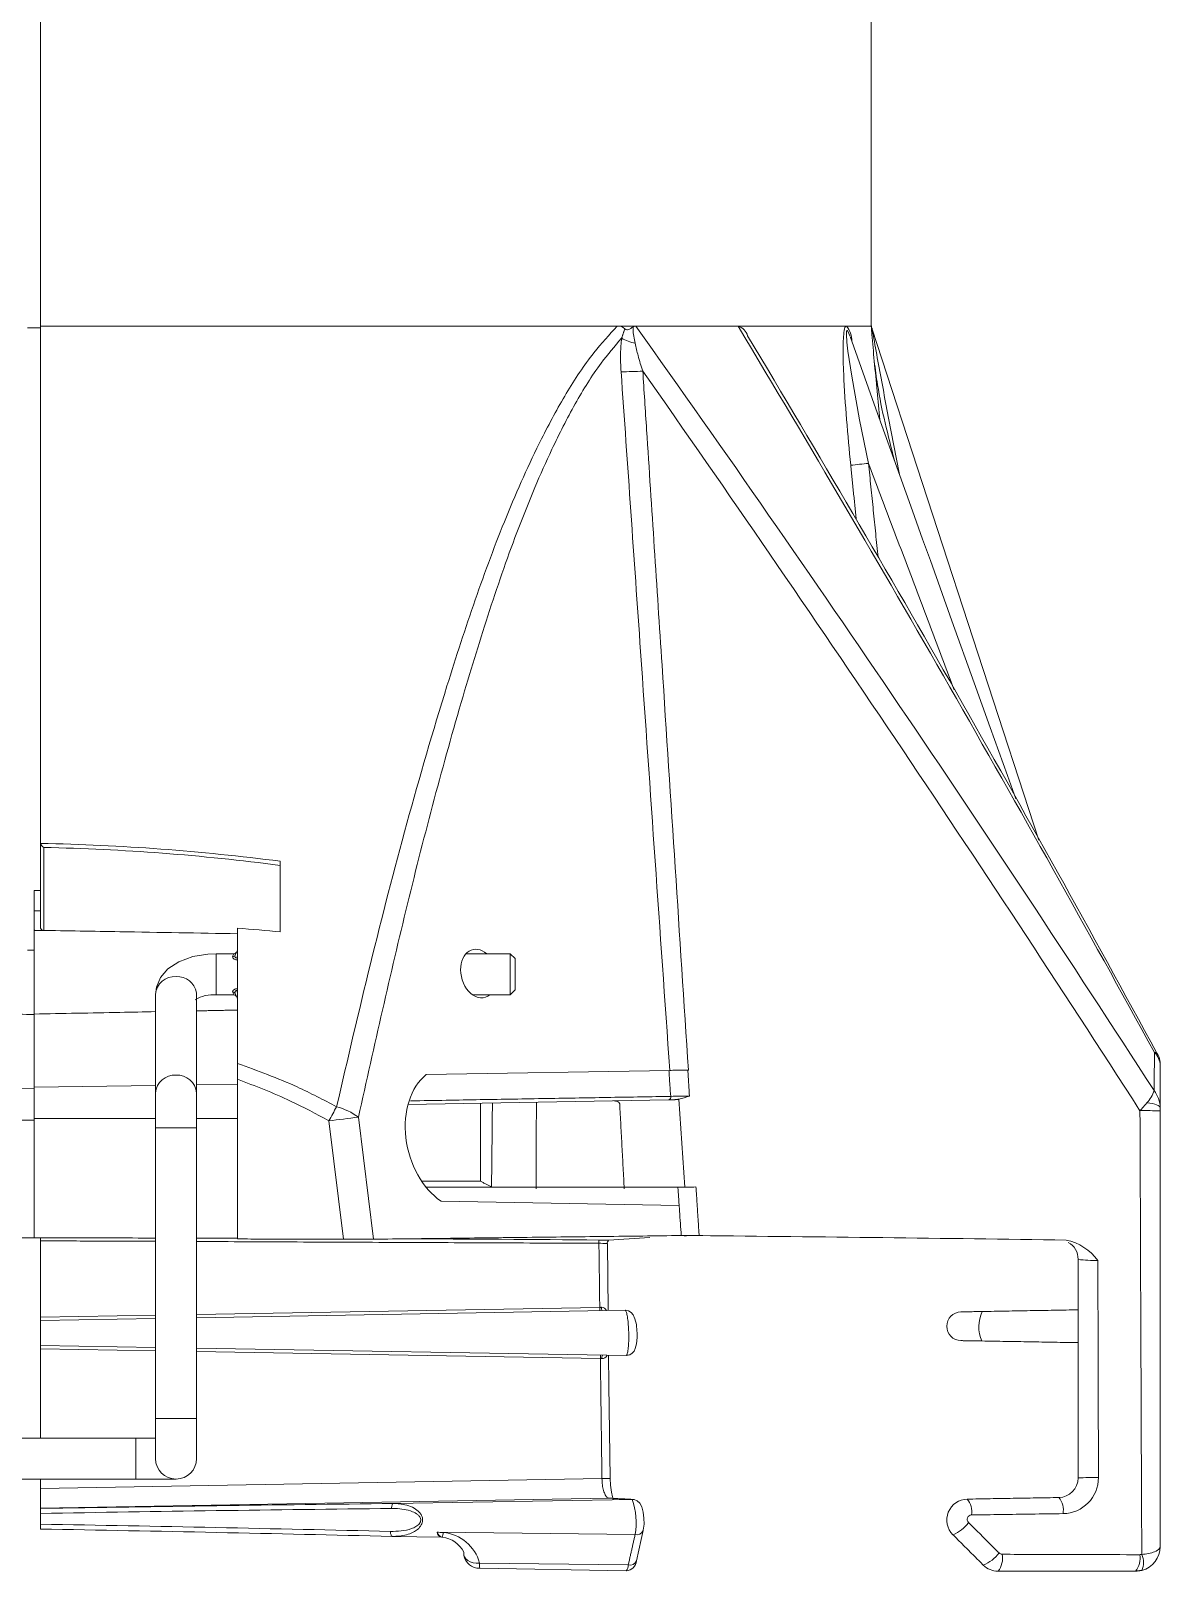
# Model space of a CAD drawing. Extents: x 8 to 113, y 2 to 87.
# Drawn here: x 48.997 to 52.437, y 59.086 to 63.777 of the extents above; entities that cross this region are included whole.
import ezdxf

# ---------------------------------------------------------------- set-up
doc = ezdxf.new("R2010")
doc.units = 0
doc.header["$MEASUREMENT"] = 0
doc.layers.add('OBJECT', color=7, linetype='CONTINUOUS')

msp = doc.modelspace()

# ---------------------------------------------------------------- linework, layer by layer
at = {"layer": 'OBJECT', "linetype": 'Continuous', "lineweight": 15}
for p, q in [((49.0272, 62.8778), (49.0272, 65.4521)), ((51.5572, 62.8785), (51.5572, 65.4521)), ((48.9872, 62.8725), (49.0272, 62.8724)), ((49.0272, 62.8778), (50.7835, 62.8778)), ((50.7835, 62.8778), (50.8402, 62.8778)), ((51.1515, 62.8778), (50.8402, 62.8778)), ((51.1515, 62.8778), (51.4799, 62.8778)), ((51.4817, 62.8778), (51.5571, 62.8778)), ((52.068, 61.3124), (51.5593, 62.8714)), ((49.0272, 61.0441), (49.0272, 61.3036)), ((49.0371, 61.2898), (49.0371, 61.0373)), ((49.0272, 61.1587), (49.0072, 61.1584)), ((49.0072, 61.1584), (49.0072, 61.0965)), ((49.0072, 61.0965), (49.0072, 61.0376)), ((49.0072, 61.0376), (49.0072, 60.9825)), ((49.0371, 61.0373), (49.0272, 61.0373)), ((49.0072, 60.9825), (49.0072, 60.9767)), ((49.0072, 60.9767), (49.0072, 60.7826)), ((49.6161, 60.9663), (49.5622, 60.9663)), ((49.5622, 60.9579), (49.5622, 60.9663)), ((49.5622, 60.8413), (49.5622, 60.9579)), ((49.6267, 60.9607), (49.625, 60.9531)), ((50.4572, 60.9663), (50.323, 60.9663)), ((50.4722, 60.9513), (50.4572, 60.9663)), ((50.4572, 60.8413), (50.4572, 60.9663)), ((50.4722, 60.9513), (50.4722, 60.8563)), ((49.625, 60.8545), (49.6265, 60.8473)), ((50.4572, 60.8413), (50.4722, 60.8563)), ((49.3772, 60.8425), (49.3772, 60.5422)), ((49.5022, 60.8425), (49.5019, 60.8477)), ((49.5022, 60.5422), (49.5022, 60.8425)), ((49.5622, 60.8413), (49.6161, 60.8413)), ((50.3428, 60.8413), (50.4572, 60.8413)), ((49.0072, 60.5595), (49.0072, 60.7826)), ((49.5022, 60.567), (49.6272, 60.5689)), ((49.6272, 60.0976), (49.6272, 60.5842)), ((50.2015, 60.5981), (50.9434, 60.6111)), ((49.0072, 60.5556), (48.6372, 60.5612)), ((49.0072, 60.5595), (49.3772, 60.5651)), ((49.0072, 60.4649), (49.0072, 60.5595)), ((49.3772, 60.5422), (49.3772, 60.4361)), ((49.5022, 60.4361), (49.5022, 60.5422)), ((50.9395, 60.521), (50.1461, 60.5071)), ((50.9889, 60.255), (50.9707, 60.5232)), ((50.3672, 60.2733), (50.3672, 60.511)), ((49.0072, 60.4592), (48.6372, 60.4592)), ((49.0072, 60.101), (49.0072, 60.4649)), ((49.0072, 60.4649), (49.3772, 60.4649)), ((49.3772, 60.4361), (49.3772, 59.5513)), ((49.4397, 60.4361), (49.3772, 60.4361)), ((49.5022, 60.4361), (49.4397, 60.4361)), ((49.5022, 60.4649), (49.6272, 60.4649)), ((49.5022, 59.5513), (49.5022, 60.4361)), ((49.9493, 60.0966), (49.905, 60.4573)), ((49.995, 60.4687), (50.0407, 60.0969)), ((50.1879, 60.2733), (50.3672, 60.2733)), ((50.2013, 60.255), (50.9889, 60.255)), ((50.972, 60.2), (50.2469, 60.2126)), ((49.0272, 60.0919), (49.0272, 59.8596)), ((50.7276, 60.0843), (50.7277, 60.0943)), ((50.7559, 59.8798), (50.7534, 60.0834)), ((49.3772, 59.8657), (49.0272, 59.8596)), ((50.7301, 59.8893), (49.5022, 59.8679)), ((50.8072, 59.8807), (49.5022, 59.8579)), ((50.7303, 59.8793), (50.7301, 59.8893)), ((49.0272, 59.8596), (49.0272, 59.8496)), ((49.3772, 59.8557), (49.0272, 59.8496)), ((49.0272, 59.8496), (49.0272, 59.7733)), ((49.0272, 59.7733), (49.3772, 59.7672)), ((49.0272, 59.7733), (49.0272, 59.7633)), ((49.0272, 59.7633), (49.0272, 59.4913)), ((49.0272, 59.7633), (49.3772, 59.7572)), ((49.5022, 59.765), (50.8102, 59.7422)), ((49.5022, 59.755), (50.7321, 59.7336)), ((50.7321, 59.7336), (50.7323, 59.7436)), ((49.3772, 59.5513), (49.3772, 59.4288)), ((49.4397, 59.5513), (49.3772, 59.5513)), ((49.5022, 59.5513), (49.4397, 59.5513)), ((49.5022, 59.4288), (49.5022, 59.5513)), ((49.3172, 59.4913), (48.6972, 59.4913)), ((49.3772, 59.4913), (49.3172, 59.4913)), ((49.3172, 59.3663), (49.3172, 59.4913)), ((48.6972, 59.3663), (49.3172, 59.3663)), ((50.7369, 59.3678), (49.0272, 59.338)), ((49.0272, 59.3663), (49.0272, 59.338)), ((49.3172, 59.3663), (49.4397, 59.3663)), ((50.7619, 59.3681), (50.7369, 59.3678)), ((49.0272, 59.338), (49.0272, 59.278)), ((49.0272, 59.278), (50.7587, 59.3082)), ((50.8289, 59.3045), (50.1013, 59.2918)), ((50.7604, 59.3082), (50.7587, 59.3082)), ((50.8298, 59.3046), (50.7604, 59.3082)), ((50.8307, 59.3045), (50.8289, 59.3045)), ((49.0272, 59.278), (49.0272, 59.2766)), ((49.0272, 59.229), (49.0272, 59.2616)), ((50.0981, 59.1918), (50.2478, 59.1892)), ((50.8379, 59.1973), (50.2345, 59.2047)), ((50.8171, 59.105), (50.364, 59.1106)), ((50.3647, 59.0946), (50.8105, 59.0868))]:
    msp.add_line(p, q, dxfattribs=at)
at = {"layer": 'OBJECT', "linetype": 'Continuous', "lineweight": 15, "flags": 128}
for points in [[(51.5594, 62.8715), (51.5581, 62.8756), (51.5575, 62.8786)], [(51.4917, 62.8481), (51.4891, 62.8555), (51.4854, 62.8626), (51.4839, 62.864), (51.4831, 62.864), (51.4822, 62.8625), (51.4817, 62.8601), (51.4814, 62.8519), (51.4829, 62.8286), (51.486, 62.8019), (51.4976, 62.7254), (51.5217, 62.5928), (51.5489, 62.4597), (51.5489, 62.4597), (51.5489, 62.4597)], [(51.9971, 61.438), (51.9717, 61.5089), (51.9193, 61.6552), (51.8706, 61.7911), (51.8029, 61.9801), (51.7371, 62.1638), (51.7137, 62.2292), (51.6829, 62.315), (51.6443, 62.4229), (51.5715, 62.6261), (51.4926, 62.8464)], [(49.5622, 60.9663), (49.5369, 60.9652), (49.4908, 60.9576), (49.448, 60.9419), (49.415, 60.9202), (49.3926, 60.8943), (49.3798, 60.8645), (49.3772, 60.8425)], [(49.6193, 60.9623), (49.6257, 60.975), (49.627, 60.9767)], [(49.6212, 60.9668), (49.622, 60.969), (49.6225, 60.97)], [(49.6265, 60.8314), (49.6257, 60.8325), (49.6193, 60.8452)], [(52.4372, 60.4975), (52.4365, 60.4998), (52.4344, 60.5021), (52.431, 60.5043), (52.4263, 60.5063), (52.4204, 60.5082), (52.4134, 60.5099), (52.4054, 60.5113), (52.3967, 60.5125)], [(50.8437, 59.8126), (50.8436, 59.817), (50.8416, 59.8368), (50.8375, 59.8547), (50.8323, 59.8661), (50.826, 59.8736), (50.8176, 59.8788), (50.8075, 59.8807), (50.8072, 59.8806)], [(50.8104, 59.7424), (50.8117, 59.7422), (50.8222, 59.7448), (50.8294, 59.7496), (50.8346, 59.7558), (50.8385, 59.7637), (50.8421, 59.7779), (50.8439, 59.7975), (50.8437, 59.8126)], [(50.762, 59.3681), (50.7582, 59.6538), (50.7571, 59.7431)], [(50.7722, 59.303), (50.7724, 59.3028), (50.7712, 59.305), (50.7687, 59.3121), (50.7656, 59.326), (50.7629, 59.3476), (50.7621, 59.3682)], [(50.8627, 59.2096), (50.8629, 59.2103), (50.8651, 59.2291), (50.8649, 59.247), (50.8628, 59.2651), (50.8581, 59.282), (50.8521, 59.2928), (50.8443, 59.3001), (50.8349, 59.304), (50.829, 59.3041)], [(50.1013, 59.2918), (50.1003, 59.2915), (50.0993, 59.2906), (50.0984, 59.2892), (50.0976, 59.2873), (50.097, 59.2851), (50.0965, 59.2825), (50.0963, 59.2797), (50.0962, 59.2769)], [(50.0981, 59.1918), (50.0971, 59.192), (50.0961, 59.1929), (50.0952, 59.1942), (50.0944, 59.1961), (50.0938, 59.1984), (50.0933, 59.201), (50.0931, 59.2038), (50.093, 59.2068)], [(50.8418, 59.1171), (50.8566, 59.1818), (50.8623, 59.2096)], [(50.3163, 59.1341), (50.3159, 59.1361), (50.3158, 59.1433)], [(50.364, 59.1106), (50.3539, 59.1103), (50.3444, 59.1114), (50.3356, 59.114), (50.3281, 59.118), (50.3222, 59.1232), (50.3181, 59.1293), (50.3163, 59.1341)]]:
    msp.add_lwpolyline(points, dxfattribs=at)
at = {"layer": 'OBJECT', "linetype": 'Continuous', "lineweight": 15}
for centre, radius, start, end in [((50.7865, 62.8487), 0.0293, 46.159, 95.8147), ((0.0686, 26.7604), 62.3075, 32.840043, 35.426888), ((-3.4916, 30.0784), 63.7311, 28.681516, 30.974173), ((51.1386, 62.8358), 0.0439, 16.8699, 72.8781), ((51.4222, 62.8303), 0.0761, 0.8788, 38.6102), ((50.8735, 62.9837), 0.1622, 241.7346, 257.4263), ((1.7815, 33.2083), 57.6088, 28.462717, 30.964443), ((50.8, 63.5957), 0.8568, 269.6793, 274.0948), ((-5.4926, 23.2204), 68.8304, 32.78209, 35.041794), ((52.0055, 57.8975), 4.585, 95.7159, 96.397), ((48.8981, 54.6351), 6.6684, 82.59797, 88.88988), ((49.0452, 61.3062), 0.0183, 192.4928, 243.5456), ((48.8992, 54.6738), 6.6175, 82.5498, 88.80615), ((49.0358, 61.0459), 0.00874, 192.27, 278.4885), ((49.6131, 60.9647), 0.00669, 262.2901, 339.2332), ((49.6161, 60.9738), 0.0075, 270.2076, 329.8989), ((49.6257, 60.9599), 0.00683, 159.0454, 263.9643), ((49.4358, 60.838), 0.0588, 86.1887, 175.5981), ((49.4434, 60.8373), 0.0595, 10.0825, 93.518), ((49.6131, 60.8428), 0.00669, 20.7668, 97.7099), ((49.5539, 60.7302), 0.1114, 85.69, 120.4408), ((49.6161, 60.8338), 0.0075, 30.1011, 89.8244), ((52.38, 60.6245), 0.0572, 1.4483, 45.9282), ((52.3887, 60.6336), 0.0485, 351.4447, 38.4415), ((49.4358, 60.5377), 0.0588, 86.1887, 175.5981), ((49.4436, 60.5377), 0.0588, 4.4019, 93.8113), ((50.9374, 60.5299), 0.00919, 283.7709, 12.7405), ((51.1889, 46.9421), 13.592, 90.78138, 91.02268), ((50.858, 60.9695), 0.4603, 284.1668, 288.4344), ((52.3271, 60.5788), 0.0961, 316.3989, 342.2247), ((52.3508, 60.4958), 0.0864, 1.1328, 38.3268), ((47.8274, 61.6227), 2.3821, 330.7096, 331.8883), ((49.8765, 60.3051), 0.202, 54.062, 75.0537), ((52.3893, 56.2552), 4.2332, 89.3508, 90.1846), ((48.4586, 72.2659), 11.8969, 276.98318, 277.42001), ((50.9761, 61.7117), 1.4564, 269.6881, 271.8573), ((49.6786, -58.8152), 118.9142, 89.494501, 89.780051), ((51.8746, 43.4375), 16.6938, 93.40782, 93.83888), ((50.9896, 56.5035), 3.6045, 89.3121, 90.1783), ((51.0197, 58.1565), 1.9513, 89.2741, 90.9571), ((47.5254, -279.9371), 340.063, 89.220593, 89.409019), ((49.9752, 65.0084), 4.9119, 269.6983, 270.7638), ((50.7315, 59.8631), 0.2213, 84.5947, 90.9976), ((50.7188, 58.6738), 1.4205, 88.4597, 89.6381), ((50.7785, 60.0777), 0.0269, 143.1867, 168.1001), ((52.1182, 59.9386), 0.1592, 35.7933, 78.0552), ((52.1308, 60.0372), 0.0564, 358.3815, 62.4827), ((52.2466, 60.5276), 0.4958, 263.1212, 270.0873), ((50.7489, 59.8873), 0.0138, 171.0046, 214.4703), ((50.7355, 59.8725), 0.0169, 25.0433, 90.6691), ((51.831, 59.8318), 0.0438, 91, 269), ((51.9957, 59.8301), 0.1108, 155.1191, 202.9458), ((50.7517, 59.7356), 0.015, 148.4805, 188.3446), ((50.7372, 59.7503), 0.0169, 268.7651, 335.1676), ((49.4397, 59.4288), 0.0625, 180, 270), ((49.4397, 59.4288), 0.0625, 270, 0), ((52.1272, 59.3701), 0.06, 271, 0), ((52.1399, 59.3703), 0.1093, 270.7838, 0.2079), ((52.2312, 57.9325), 1.4383, 89.2818, 91.7503), ((50.6226, 59.2332), 0.2183, 350.5316, 19.0788), ((51.8507, 59.2418), 0.0635, 91, 225), ((51.8045, 59.2671), 0.0591, 350.2078, 40.253), ((52.082, 59.2714), 0.0603, 350.0659, 39.8878), ((51.8889, -104.9502), 164.2518, 90.623553, 90.998268), ((51.8643, -102.6068), 161.8933, 90.625771, 91.004131), ((51.863, 59.2435), 0.0135, 90.9593, 225.2635), ((46.1668, -103.5023), 162.7565, 88.617713, 88.992995), ((46.1681, -104.3811), 163.6201, 88.623662, 88.998753), ((50.8431, 59.218), 0.0214, 255.8852, 336.9269), ((51.7646, 59.2991), 0.1102, 291.9716, 323.8), ((50.2521, 59.2063), 0.0177, 185.2555, 255.6889), ((50.2578, 59.2125), 0.0246, 198.4268, 252.6118), ((50.2468, 59.1408), 0.0483, 85.6021, 88.8125), ((50.2105, 59.204), 0.0427, 339.4883, 359.3849), ((50.2431, 59.109), 0.0804, 25.2842, 84.7682), ((50.2424, 59.0781), 0.1259, 14.9621, 85.0885), ((52.3622, 59.1608), 0.075, 284.6161, 360), ((50.3628, 59.1419), 0.0471, 189.5307, 272.197), ((50.8089, 59.1198), 0.0329, 273.8531, 355.7548), ((50.8225, 59.1256), 0.0213, 255.5508, 336.2736), ((51.8607, 59.203), 0.1055, 290.8838, 324.1815), ((51.895, 59.1248), 0.0621, 320.9627, 11.4971), ((51.9559, 59.1508), 0.0136, 224.981, 269.7773), ((52.3156, 59.1242), 0.0604, 320.515, 11.2577), ((52.3294, 59.1125), 0.0572, 334.8864, 25.1136), ((50.5754, 59.1116), 0.2114, 180.2754, 184.6234), ((50.7875, 59.1055), 0.0297, 320.9864, 359.0697), ((51.9432, 59.1493), 0.0635, 225, 270)]:
    msp.add_arc(centre, radius, start, end, dxfattribs=at)
for centre, major_axis, ratio, start_param, end_param in [((48.975, 58.6534), (4.0664, 0.1327), 0.59163, 1.357957, 1.390431), ((47.654, 60.8986), (3.0599, -0.0103), 0.030106, 1.112803, 1.120078), ((50.3615, 60.9059), (-0.0181, 0.0728), 0.713869, 5.491729, 7.519027), ((50.3615, 60.9059), (-0.0181, 0.0728), 0.713869, 1.235842, 3.472474), ((50.3007, 60.4053), (-0.0536, 0.2157), 0.713869, 0.319127, 2.470292)]:
    msp.add_ellipse(centre, major_axis=major_axis, ratio=ratio, start_param=start_param, end_param=end_param, dxfattribs=at)
for points in [[(49.0272, 62.8778), (49.0272, 61.3036)], [(50.7967, 62.8408), (50.8068, 62.8698)], [(51.4799, 62.8778), (51.4817, 62.8778)], [(51.5571, 62.8778), (51.5572, 62.8785)], [(51.5114, 62.2884), (51.4947, 62.454)], [(51.5489, 62.4597), (51.5779, 62.1739)], [(51.5489, 62.4597), (51.8098, 61.7698)], [(49.0272, 61.3036), (49.0273, 61.3023)], [(49.7572, 61.0329), (49.7572, 61.2479)], [(49.0072, 61.0965), (49.0272, 61.0969)], [(49.0272, 61.0373), (49.0072, 61.0376)], [(49.6272, 61.044), (49.6272, 60.6321)], [(49.6227, 60.8373), (49.6225, 60.8377)], [(49.5022, 60.7923), (49.6272, 60.7947)], [(49.6272, 60.5842), (49.6272, 60.6321)], [(50.955, 60.5213), (50.9395, 60.521)], [(50.9707, 60.5232), (50.955, 60.5213)], [(50.7909, 60.5092), (50.8049, 60.2498)], [(50.3672, 60.2733), (50.4005, 60.2564)], [(50.972, 60.2), (50.9682, 60.2553)], [(51.0233, 60.2561), (51.0329, 60.1078)], [(48.6372, 60.1004), (49.0072, 60.101)], [(49.6272, 60.0998), (49.5022, 60.1001)], [(49.9493, 60.0966), (49.6272, 60.0976)], [(50.0407, 60.0969), (50.9784, 60.108)], [(49.0272, 60.0919), (49.3772, 60.0904)], [(49.5022, 60.0898), (50.7276, 60.0843)], [(52.1872, 59.3701), (52.1872, 60.0353)], [(50.7353, 59.8894), (50.7301, 59.8893)], [(51.8952, 59.8767), (52.1872, 59.8818)], [(52.1872, 59.7818), (51.8937, 59.7869)], [(50.7321, 59.7336), (50.7368, 59.7334)], [(50.7321, 59.7336), (50.7369, 59.3678)], [(50.7587, 59.3082), (50.8289, 59.3045)], [(51.8496, 59.3053), (52.1283, 59.3101)], [(50.8379, 59.1973), (50.8171, 59.105)], [(51.8983, 59.1044), (51.8058, 59.1969)], [(52.3748, 59.1359), (52.3812, 59.1367)], [(52.3622, 59.0858), (51.9432, 59.0858)], [(52.3812, 59.0882), (52.3622, 59.0858)]]:
    msp.add_open_spline(points, degree=1, dxfattribs=at)
for points, knots in [([(49.9286, 60.5003), (49.9624, 60.6456), (50.0302, 60.9364), (50.141, 61.3651), (50.2482, 61.7345), (50.3495, 62.0458), (50.4438, 62.2992), (50.5371, 62.5087), (50.627, 62.6745), (50.7036, 62.7913), (50.7593, 62.8515), (50.7835, 62.8778)], [0, 0, 0, 0, 0.165243, 0.3305, 0.495665, 0.602019, 0.708404, 0.814573, 0.881575, 0.948512, 1, 1, 1, 1]), ([(50.8068, 62.8698), (50.8076, 62.8689), (50.8093, 62.8673), (50.8129, 62.8664), (50.8208, 62.8681), (50.8269, 62.8724), (50.8317, 62.8757)], [0, 0, 0, 0, 0.107656, 0.215271, 0.387784, 1, 1, 1, 1]), ([(50.8317, 62.8757), (50.8316, 62.8729), (50.8312, 62.8572), (50.835, 62.8397), (50.8382, 62.8254)], [0, 0, 0, 0, 0.179135, 1, 1, 1, 1]), ([(50.8317, 62.8757), (50.8328, 62.8762), (50.8356, 62.8775), (50.8385, 62.8777), (50.8402, 62.8778)], [0, 0, 0, 0, 0.410442, 1, 1, 1, 1]), ([(51.4947, 62.454), (51.4901, 62.5003), (51.4811, 62.593), (51.4734, 62.7129), (51.4709, 62.7955), (51.472, 62.8398), (51.4737, 62.8613), (51.4766, 62.8739), (51.4787, 62.8772), (51.4799, 62.8778), (51.4799, 62.8778)], [0, 0, 0, 0, 0.307452, 0.614313, 0.797966, 0.866182, 0.934529, 0.967169, 0.999915, 1, 1, 1, 1]), ([(51.5663, 62.7709), (51.5638, 62.7991), (51.5606, 62.8364), (51.5578, 62.8697), (51.5573, 62.8765), (51.5571, 62.8778)], [0, 0, 0, 0, 0.71667, 0.946064, 1, 1, 1, 1]), ([(51.5593, 62.8714), (51.5593, 62.8714), (51.5593, 62.8715), (51.5594, 62.8707), (51.5599, 62.8678), (51.5616, 62.8583), (51.568, 62.8228), (51.5846, 62.7322), (51.6105, 62.5934), (51.6324, 62.4813), (51.6432, 62.4257)], [0, 0, 0, 0, 0.001543, 0.011532, 0.016614, 0.040896, 0.091879, 0.269597, 0.638179, 1, 1, 1, 1]), ([(50.7967, 62.8408), (50.7756, 62.8162), (50.7246, 62.7569), (50.6539, 62.6425), (50.5693, 62.4763), (50.4816, 62.2666), (50.3931, 62.0134), (50.277, 61.6338), (50.1408, 61.1211), (50.0436, 60.6862), (49.995, 60.4687)], [0, 0, 0, 0, 0.047039, 0.113471, 0.179969, 0.286445, 0.393127, 0.499781, 0.749839, 1, 1, 1, 1]), ([(50.7952, 62.7389), (50.7941, 62.7577), (50.7922, 62.7923), (50.7953, 62.8256), (50.7967, 62.8408)], [0, 0, 0, 0, 0.54222, 1, 1, 1, 1]), ([(50.8382, 62.8254), (50.8409, 62.8129), (50.847, 62.7846), (50.8561, 62.7566), (50.8612, 62.7411)], [0, 0, 0, 0, 0.442278, 1, 1, 1, 1]), ([(50.9434, 60.6111), (50.9137, 61.0364), (50.8643, 61.7456), (50.815, 62.4549), (50.7952, 62.7389)], [0, 0, 0, 0, 0.599616, 1, 1, 1, 1]), ([(50.8612, 62.7411), (50.8651, 62.6813), (50.8847, 62.3826), (50.9311, 61.673), (50.9734, 61.023), (51.0001, 60.6121)], [0, 0, 0, 0, 0.084182, 0.420908, 1, 1, 1, 1]), ([(51.5663, 62.7709), (51.5692, 62.7404), (51.5749, 62.681), (51.5807, 62.6216), (51.5834, 62.5926)], [0, 0, 0, 0, 0.512682, 1, 1, 1, 1]), ([(51.628, 62.4684), (51.6083, 62.5448), (51.5826, 62.6447), (51.5694, 62.7468), (51.5663, 62.7709)], [0, 0, 0, 0, 0.764523, 1, 1, 1, 1]), ([(49.0272, 61.0373), (49.1077, 61.036), (49.3077, 61.0326), (49.5077, 61.0292), (49.6272, 61.0272)], [0, 0, 0, 0, 0.402441, 1, 1, 1, 1]), ([(49.6122, 60.958), (49.612, 60.9575), (49.6117, 60.9561), (49.6127, 60.9537), (49.6149, 60.9512), (49.6178, 60.9493), (49.6212, 60.948), (49.6237, 60.9479), (49.625, 60.9478)], [0, 0, 0, 0, 0.131305, 0.342025, 0.527376, 0.685963, 0.840955, 1, 1, 1, 1]), ([(49.6122, 60.958), (49.6125, 60.9589), (49.614, 60.9629), (49.615, 60.9646), (49.6158, 60.9659)], [0, 0, 0, 0, 0.19997, 1, 1, 1, 1]), ([(49.6158, 60.9659), (49.616, 60.9662), (49.6163, 60.9666), (49.6158, 60.9659), (49.6157, 60.9656)], [0, 0, 0, 0, 0.601347, 1, 1, 1, 1]), ([(49.6225, 60.9698), (49.6218, 60.9686), (49.6209, 60.967), (49.6196, 60.9631), (49.6193, 60.9623)], [0, 0, 0, 0, 0.803413, 1, 1, 1, 1]), ([(49.625, 60.8597), (49.6249, 60.8597), (49.6235, 60.8597), (49.6207, 60.8594), (49.617, 60.8578), (49.6139, 60.8554), (49.6118, 60.8524), (49.612, 60.8504), (49.6122, 60.8495)], [0, 0, 0, 0, 0.007655, 0.177562, 0.342219, 0.537627, 0.770529, 1, 1, 1, 1]), ([(49.6161, 60.8413), (49.6157, 60.8418), (49.615, 60.8427), (49.613, 60.8476), (49.6122, 60.8495)], [0, 0, 0, 0, 0.603705, 1, 1, 1, 1]), ([(49.6193, 60.8452), (49.6191, 60.8461), (49.6188, 60.8479), (49.6196, 60.8506), (49.621, 60.8528), (49.6225, 60.854), (49.6239, 60.8545), (49.6247, 60.8545), (49.625, 60.8545)], [0, 0, 0, 0, 0.25543, 0.508631, 0.705976, 0.854168, 0.935617, 1, 1, 1, 1]), ([(49.0072, 60.7812), (48.9443, 60.7824), (48.821, 60.7848), (48.6976, 60.7872), (48.6372, 60.7883)], [0, 0, 0, 0, 0.510314, 1, 1, 1, 1]), ([(49.0072, 60.7826), (49.0944, 60.7843), (49.2177, 60.7867), (49.3411, 60.7891), (49.3772, 60.7899)], [0, 0, 0, 0, 0.706917, 1, 1, 1, 1]), ([(52.4186, 60.5494), (52.4189, 60.574), (52.4193, 60.6134), (52.4197, 60.6513), (52.4198, 60.6656)], [0, 0, 0, 0, 0.623159, 1, 1, 1, 1]), ([(52.4263, 60.6636), (52.426, 60.6644), (52.4255, 60.666), (52.4217, 60.6658), (52.4199, 60.6656), (52.4198, 60.6656)], [0, 0, 0, 0, 0.558953, 0.987762, 1, 1, 1, 1]), ([(49.6272, 60.6321), (49.6882, 60.6099), (49.7915, 60.5723), (49.8888, 60.5212), (49.9286, 60.5003)], [0, 0, 0, 0, 0.590738, 1, 1, 1, 1]), ([(52.4372, 60.6259), (52.4372, 60.6107), (52.4372, 60.5689), (52.4372, 60.5253), (52.4372, 60.4975)], [0, 0, 0, 0, 0.363151, 1, 1, 1, 1]), ([(49.905, 60.4573), (49.8665, 60.4782), (49.7768, 60.5268), (49.6815, 60.5634), (49.6272, 60.5842)], [0, 0, 0, 0, 0.429879, 1, 1, 1, 1]), ([(50.9463, 60.5319), (50.9455, 60.5434), (50.9437, 60.5698), (50.9418, 60.5961), (50.9408, 60.611)], [0, 0, 0, 0, 0.435892, 1, 1, 1, 1]), ([(50.9434, 60.6111), (50.9465, 60.6111), (50.956, 60.6113), (50.9753, 60.6116), (50.9926, 60.6119), (51.0001, 60.6121)], [0, 0, 0, 0, 0.217725, 0.659354, 1, 1, 1, 1]), ([(50.9984, 60.612), (50.9994, 60.5975), (51.0011, 60.5711), (51.0028, 60.5447), (51.0036, 60.5328)], [0, 0, 0, 0, 0.549727, 1, 1, 1, 1]), ([(50.1534, 60.5182), (50.1538, 60.5182), (50.2279, 60.5194), (50.3671, 60.5219), (50.572, 60.5254), (50.7669, 60.5288), (50.8865, 60.5309), (50.9463, 60.5319)], [0, 0, 0, 0, 0.001131, 0.24706, 0.49299, 0.746495, 1, 1, 1, 1]), ([(50.4033, 60.5116), (50.4028, 60.4664), (50.4019, 60.3813), (50.401, 60.2963), (50.4005, 60.2564)], [0, 0, 0, 0, 0.53122, 1, 1, 1, 1]), ([(50.5361, 60.2498), (50.5362, 60.2819), (50.5366, 60.37), (50.537, 60.458), (50.5372, 60.514)], [0, 0, 0, 0, 0.364444, 1, 1, 1, 1]), ([(50.7731, 60.5181), (50.7764, 60.5179), (50.781, 60.5177), (50.7862, 60.5155), (50.7888, 60.5137), (50.7904, 60.5116), (50.7909, 60.5101), (50.7909, 60.5093), (50.7909, 60.5092)], [0, 0, 0, 0, 0.465822, 0.627328, 0.78974, 0.887396, 0.985877, 1, 1, 1, 1]), ([(52.3756, 60.4884), (52.3779, 60.4909), (52.3854, 60.4992), (52.3921, 60.5071), (52.3967, 60.5125)], [0, 0, 0, 0, 0.311848, 1, 1, 1, 1]), ([(52.3812, 59.1367), (52.381, 59.1697), (52.38, 59.4027), (52.3781, 59.8533), (52.3765, 60.2708), (52.3756, 60.4884)], [0, 0, 0, 0, 0.07326, 0.517167, 1, 1, 1, 1]), ([(52.4372, 60.4975), (52.4372, 60.4954), (52.4372, 60.4923), (52.4372, 60.4891), (52.4372, 60.4881)], [0, 0, 0, 0, 0.678854, 1, 1, 1, 1]), ([(52.4372, 60.4881), (52.4372, 60.2538), (52.4372, 59.8114), (52.4372, 59.3689), (52.4372, 59.1608)], [0, 0, 0, 0, 0.529531, 1, 1, 1, 1]), ([(50.9784, 60.108), (50.9767, 60.1327), (50.9746, 60.1633), (50.9724, 60.194), (50.972, 60.2)], [0, 0, 0, 0, 0.805139, 1, 1, 1, 1]), ([(49.3772, 60.1004), (49.2839, 60.1006), (49.1606, 60.101), (49.0372, 60.101), (49.0072, 60.101)], [0, 0, 0, 0, 0.756736, 1, 1, 1, 1]), ([(49.0272, 60.1019), (49.0272, 60.1018), (49.0272, 60.1015), (49.0272, 60.0998), (49.0272, 60.0972), (49.0272, 60.0944), (49.0272, 60.0926), (49.0272, 60.0919)], [0, 0, 0, 0, 0.217103, 0.434206, 0.651309, 0.868412, 1, 1, 1, 1]), ([(50.7276, 60.0843), (50.7281, 60.0517), (50.7289, 59.9867), (50.7297, 59.9217), (50.7301, 59.8893)], [0, 0, 0, 0, 0.501896, 1, 1, 1, 1]), ([(52.2474, 60.0318), (52.2474, 60.0189), (52.2478, 59.8727), (52.2484, 59.6523), (52.249, 59.4448), (52.2492, 59.3707)], [0, 0, 0, 0, 0.058482, 0.663526, 1, 1, 1, 1]), ([(50.8072, 59.8807), (50.8076, 59.8806), (50.8091, 59.8802), (50.8117, 59.8747), (50.8146, 59.8611), (50.8169, 59.8421), (50.8183, 59.8199), (50.8187, 59.7967), (50.818, 59.7747), (50.8162, 59.7568), (50.8135, 59.7445), (50.8113, 59.743), (50.8102, 59.7422)], [0, 0, 0, 0, 0.038329, 0.147053, 0.253681, 0.358428, 0.462262, 0.56658, 0.672679, 0.781099, 0.89078, 1, 1, 1, 1]), ([(51.8302, 59.8755), (51.8311, 59.8755), (51.8328, 59.8756), (51.848, 59.8758), (51.869, 59.8762), (51.8865, 59.8765), (51.8952, 59.8767)], [0, 0, 0, 0, 0.252528, 0.5047, 0.752311, 1, 1, 1, 1]), ([(51.8937, 59.7869), (51.8851, 59.787), (51.8679, 59.7873), (51.8474, 59.7877), (51.8328, 59.7879), (51.8311, 59.788), (51.8302, 59.788)], [0, 0, 0, 0, 0.248877, 0.497118, 0.748417, 1, 1, 1, 1]), ([(50.7369, 59.3678), (50.7372, 59.3612), (50.7378, 59.348), (50.7415, 59.3304), (50.7469, 59.317), (50.7529, 59.3095), (50.757, 59.3086), (50.7587, 59.3082)], [0, 0, 0, 0, 0.206039, 0.4132, 0.624803, 0.844343, 1, 1, 1, 1]), ([(49.0272, 59.2766), (49.0272, 59.2764), (49.0272, 59.2761), (49.0272, 59.2734), (49.0272, 59.2695), (49.0272, 59.2654), (49.0272, 59.2627), (49.0272, 59.2616)], [0, 0, 0, 0, 0.217074, 0.434147, 0.651221, 0.868316, 1, 1, 1, 1]), ([(50.0962, 59.2769), (50.1, 59.2768), (50.1214, 59.2767), (50.1491, 59.2728), (50.1734, 59.2606), (50.1816, 59.2526), (50.1847, 59.2465), (50.1854, 59.241), (50.1841, 59.2356), (50.1796, 59.2282), (50.1702, 59.2211), (50.1416, 59.2083), (50.1149, 59.2075), (50.093, 59.2068)], [0, 0, 0, 0, 0.055162, 0.31331, 0.402012, 0.445499, 0.47258, 0.495336, 0.520565, 0.54555, 0.615854, 0.68539, 1, 1, 1, 1]), ([(50.0981, 59.1918), (50.1053, 59.1919), (50.1272, 59.1921), (50.1541, 59.199), (50.1761, 59.2128), (50.1854, 59.2231), (50.1898, 59.2333), (50.191, 59.2407), (50.1903, 59.2483), (50.1873, 59.2568), (50.1794, 59.2679), (50.1574, 59.2839), (50.1328, 59.2899), (50.1111, 59.2917), (50.1051, 59.2918), (50.1013, 59.2918)], [0, 0, 0, 0, 0.098239, 0.29963, 0.368956, 0.443945, 0.473009, 0.503887, 0.531959, 0.563967, 0.611725, 0.701685, 0.918313, 0.948115, 1, 1, 1, 1]), ([(52.1414, 59.261), (52.1091, 59.2606), (52.0162, 59.2592), (51.9233, 59.2579), (51.8628, 59.257)], [0, 0, 0, 0, 0.347831, 1, 1, 1, 1]), ([(49.0272, 59.229), (49.0272, 59.2273), (49.0272, 59.2239), (49.0272, 59.2194), (49.0272, 59.216), (49.0272, 59.2142), (49.0272, 59.214), (49.0272, 59.214)], [0, 0, 0, 0, 0.212381, 0.424764, 0.63712, 0.849443, 1, 1, 1, 1]), ([(51.8535, 59.234), (51.8768, 59.2107), (51.9077, 59.1798), (51.9387, 59.1488), (51.9463, 59.1412)], [0, 0, 0, 0, 0.752711, 1, 1, 1, 1]), ([(50.2532, 59.2035), (50.2501, 59.2037), (50.244, 59.2041), (50.2378, 59.2045), (50.2346, 59.2047), (50.2345, 59.2047)], [0, 0, 0, 0, 0.489408, 0.978834, 1, 1, 1, 1]), ([(52.3812, 59.1367), (52.3883, 59.1376), (52.4034, 59.1394), (52.423, 59.1453), (52.4349, 59.1529), (52.4372, 59.1585), (52.4372, 59.1607), (52.4372, 59.1608)], [0, 0, 0, 0, 0.223438, 0.473077, 0.787207, 0.996541, 1, 1, 1, 1]), ([(51.9559, 59.1372), (51.9881, 59.1371), (52.1278, 59.1367), (52.2674, 59.1363), (52.3748, 59.1359)], [0, 0, 0, 0, 0.230946, 1, 1, 1, 1])]:
    msp.add_open_spline(points, degree=3, knots=knots, dxfattribs=at)

doc.saveas('drawing.dxf')
